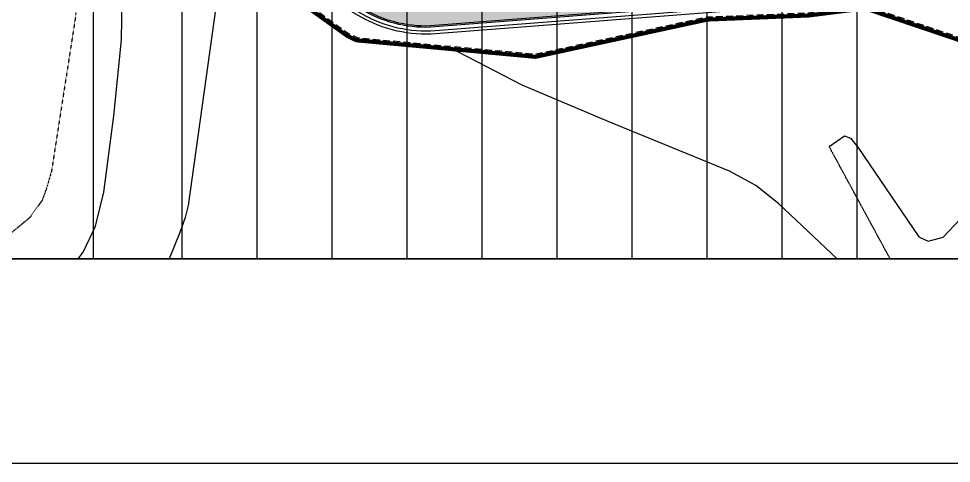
# Model space of a CAD drawing. Extents: x 152195838 to 160350639, y 364657247 to 370318102.
# Drawn here: x 158828992 to 158965834, y 364866969 to 364932243 of the extents above; entities that cross this region are included whole.
import ezdxf
from ezdxf.xclip import XClip

# ---------------------------------------------------------------- set-up
doc = ezdxf.new("R2010")
doc.units = 0
doc.header["$MEASUREMENT"] = 0
for name, pattern in [('5M5', [10, 5, -5]), ('AAA004', [3, 2, -1]), ('DIVIDEX2', [2.5, 1, -0.5, 0, -0.5, 0, -0.5]), ('PHANTOM2', [1.25, 0.625, -0.125, 0.125, -0.125, 0.125, -0.125]), ('사무실2종$0$ACAD_ISO04W100', [30, 24, -3, 0, -3])]:
    doc.linetypes.add(name, pattern=pattern)
doc.layers.get('0').update_dxf_attribs({"linetype": 'CONTINUOUS'})
for name, color, linetype in [('0 구역계(부지)', 5, 'PHANTOM2'), ('4A.TEC SITE', 1, 'DIVIDEX2'), ('4A.TEC 주차 확장형', 8, 'CONTINUOUS'), ('B0014111', 7, 'CONTINUOUS'), ('F0017111', 30, 'CONTINUOUS'), ('F0027217', 7, 'CONTINUOUS'), ('F0037221', 7, 'CONTINUOUS'), ('F0037223', 7, '5M5'), ('㈜SE&C 패턴 1', 8, 'CONTINUOUS')]:
    doc.layers.add(name, color=color, linetype=linetype)
doc.layers.add('DEFPOINT', color=135, linetype='CONTINUOUS', plot=False)

# ---------------------------------------------------------------- blocks, each defined once
blk = doc.blocks.new('dwgE1B8')
at = {"layer": 'B0014111', "flags": 128}
blk.add_lwpolyline([(1054490, 904419), (1048747, 901176), (1042015, 913084), (1047325, 916081), (1066750, 927049), (1073481, 915141)], close=True, dxfattribs=at)
at = {"layer": 'F0017111', "flags": 128}
for points in [[(1042958, 888585), (1041501, 892335), (1036443, 910998), (1035216, 914338), (1033432, 916866), (1028878, 921488), (1020284, 929580), (1016925, 932304), (1013059, 934410), (995227, 941675), (982618, 947002), (973198, 951902), (972573, 952278)], [(908230, 913061), (913218, 916675), (915654, 918910), (918243, 922520), (920054, 926336), (921250, 931328), (922743, 942522), (923837, 953662), (923939, 959876), (923452, 962839), (922575, 965430), (920971, 967653), (916309, 971739), (898308, 985796)]]:
    blk.add_lwpolyline(points, dxfattribs=at)
at = {"layer": 'F0037221', "flags": 128}
for points in [[(938838, 967057), (938851, 966934), (933614, 929327), (933172, 927583), (932401, 925403), (930044, 919531), (929342, 918267), (928484, 916771), (918367, 908010), (873211, 882201), (872110, 881830)], [(1027668, 938025), (1029940, 939560), (1030784, 939229), (1031887, 937886), (1040852, 924752), (1042181, 924099), (1044378, 924698), (1057185, 938196), (1059078, 939749), (1078659, 944362), (1098489, 947340), (1104676, 947570), (1113728, 945864), (1117201, 944671), (1122012, 942845), (1127823, 940389), (1133110, 937884), (1137291, 935853), (1141792, 933707), (1144030, 932433), (1150923, 929173), (1155178, 927478)]]:
    blk.add_lwpolyline(points, dxfattribs=at)
at = {"layer": 'F0037223', "flags": 128}
for points in [[(874014, 898240), (873625, 898430), (867494, 907491), (862359, 908494), (859831, 912214), (860388, 917053), (860248, 918720), (838168, 957428), (813570, 997897), (807418, 1009017), (807583, 1009536), (815703, 1013814), (816374, 1013931), (817134, 1013702), (826104, 997141), (826640, 996825), (827944, 997026), (858045, 1015415), (858864, 1015478), (859443, 1015412), (860299, 1012133), (860822, 1009795), (861566, 1007401), (866023, 1000832), (869357, 997735), (886126, 987547), (889918, 984646), (914724, 962555), (916102, 961305), (916899, 960315), (917249, 959222), (917147, 957354), (913570, 934365), (912809, 931747), (912166, 930051), (910399, 927583), (879347, 901821), (874014, 898240)], [(1284882, 905928), (1269581, 921732), (1259569, 931991), (1258742, 932437), (1256529, 932519), (1215977, 921268), (1183725, 911671), (1165414, 907102), (1163189, 907021), (1161193, 907435), (1157706, 908657), (1104526, 929147), (1098474, 931207), (1097020, 931520), (1092954, 932278), (1067382, 928835), (1063397, 928093), (1060087, 927417), (1043784, 916640), (1041995, 916496), (1040680, 916927), (1039401, 917852), (1037889, 919199), (1027668, 938025)]]:
    blk.add_lwpolyline(points, dxfattribs=at)
blk = doc.blocks.new('zw$C900')
at = {"layer": '0 구역계(부지)', "linetype": 'AAA004', "ltscale": 500, "flags": 128}
blk.add_lwpolyline([(-78576, -83230), (-84358, -81321), (-100487, -75984), (-109941, -75633), (-142159, -85468), (-161435, -88757), (-252852, -90934), (-260151, -93736), (-271129, -102323), (-291575, -111577), (-291456, -113105), (-292591, -125163), (-292605, -129353), (-292051, -132630), (-291060, -134530), (-289085, -141318), (-289168, -144287), (-285317, -146399), (-285092, -151580), (-282702, -162240), (-272700, -185724), (-265309, -192985), (-216758, -218936), (-205440, -225775), (-188949, -237591), (-187640, -238240), (-161500, -240648), (-136284, -235184), (-121462, -234588), (-113066, -233536), (-95241, -239556), (-74880, -238437)], close=True, dxfattribs=at)
at = {"layer": '4A.TEC SITE', "color": 10, "linetype": '사무실2종$0$ACAD_ISO04W100', "ltscale": 300, "const_width": 600}
blk.add_lwpolyline([(-265548, -193310), (-216956, -219284), (-205660, -226110), (-189156, -237935), (-187750, -238631), (-161475, -241052), (-136234, -235582), (-121429, -234987), (-113107, -233944), (-95296, -239959), (-74470, -238816), (-74470, -238816), (-78183, -82939), (-78183, -82939)], dxfattribs=at)
blk = doc.blocks.new('zw$CACE')
at = {"layer": 'B0014111', "flags": 128}
blk.add_lwpolyline([(-12260, -22630), (-18003, -25873), (-24735, -13965), (-19425, -10967), (0, 0), (6731, -11907)], close=True, dxfattribs=at)
blk = doc.blocks.new('dwg7F0D')
at = {"layer": '㈜SE&C 패턴 1'}
h = blk.add_hatch(dxfattribs=at)
h.set_pattern_fill('ANSI31', color=253, scale=50, angle=270, style=0)
h.set_pattern_definition([(270, (-8024776.9, 2428035.83), (274.963066, 1e-11), [158.75, -317.5]), (30, (-8024776.9, 2428035.83), (-137.481533, 238.125), [158.75, -317.5]), (330, (-8024776.9, 2427877.08), (137.481533, 238.125), [158.75, -317.5])])
h.paths.add_polyline_path([(233569, 62815, 0.1501926), (243773, 60524), (283601, 63612), (304356, 65220, -0.0295859), (306744, 65264), (315770, 64894), (316081, 72488), (307055, 72858, 0.0295859), (303769, 72798), (283014, 71189), (243186, 68102, -0.1501926), (237339, 69414), (219846, 79405), (216076, 72806), (233569, 62815)])
at = {"flags": 128}
for points in [[(344102, 63533), (305671, 65108, 0.0295859), (305435, 65103), (283617, 63412), (243789, 60325, -0.1501926), (233470, 62641), (158508, 105457, -0.1700758), (150706, 114444), (137392, 147974), (134259, 151520), (130457, 153603)], [(344097, 63734), (305679, 65308, 0.0295859), (305419, 65303), (283601, 63612), (243773, 60524, -0.1501926), (233569, 62815), (158607, 105631, -0.1700758), (150892, 114518), (137565, 148080), (134385, 151679), (130463, 153827)], [(344061, 62534), (305630, 64109, 0.0295859), (305512, 64106), (283694, 62415), (243866, 59328, -0.1501926), (232974, 61773), (158012, 104589, -0.1700758), (149777, 114075), (136527, 147443), (133625, 150727), (130425, 152480)], [(344079, 62984), (305648, 64558, 0.0295859), (305477, 64555), (283659, 62864), (243831, 59777, -0.1501926), (233197, 62163), (158235, 104980, -0.1700758), (150195, 114241), (136917, 147682), (133910, 151084), (130641, 152874)]]:
    blk.add_lwpolyline(points, format="xyb", dxfattribs=at)
blk = doc.blocks.new('A$C111325cc')
at = {"layer": 'DEFPOINT'}
for p, q in [((136276, 244000), (136276, 0)), ((149276, 244000), (149276, 0)), ((160276, 244000), (160276, 0)), ((171276, 244000), (171276, 0)), ((182276, 244000), (182276, 0)), ((193276, 244000), (193276, 0)), ((204276, 244000), (204276, 0)), ((215276, 244000), (215276, 0)), ((226276, 244000), (226276, 0)), ((237276, 244000), (237276, 0)), ((248276, 244000), (248276, 0))]:
    blk.add_line(p, q, dxfattribs=at)

msp = doc.modelspace()

# ---------------------------------------------------------------- linework, layer by layer
at = {"layer": 'DEFPOINT', "color": 5}
msp.add_lwpolyline([(159090639.3792, 364866968.7306), (158670639.3792, 364866968.7306), (158670639.3792, 365163968.7306), (159090639.3792, 365163968.7306)], close=True, dxfattribs=at)
at = {"layer": 'DEFPOINT'}
for points in [[(158703670.7345, 365140968.7306), (159028639.3792, 365140968.7306), (159028639.3792, 364896968.7306), (158703670.7345, 364896968.7306)], [(158719833.8928, 365124805.5723), (159028639.3792, 365124805.5723), (159028639.3792, 364896968.7306), (158719833.8928, 364896968.7306)]]:
    msp.add_lwpolyline(points, close=True, dxfattribs=at)

# ---------------------------------------------------------------- block references
ref = msp.add_blockref('zw$C900', (159066294.1963, 365167692.3902))
XClip(ref).set_block_clipping_path([(-346460.3034774065, -270723.6596112251), (-37654.8170775175, -42886.8178880215)])
ref = msp.add_blockref('dwg7F0D', (158646294.1963, 364870692.3902))
XClip(ref).set_block_clipping_path([(73539.6965211034, 26276.3403887749), (382345.1829209924, 254113.1821119785)])
at = {"layer": '4A.TEC 주차 확장형'}
ref = msp.add_blockref('zw$CACE', (158986983.9236, 364902517.9126), dxfattribs=at)
XClip(ref).set_block_clipping_path([(-267150.0308491886, -5549.1819975376), (41655.4555507004, 222287.659725666)])
at = {"layer": 'DEFPOINT'}
msp.add_blockref('A$C111325cc', (158703670.7413, 364896968.7328), dxfattribs=at)
at = {"layer": 'F0027217'}
ref = msp.add_blockref('dwgE1B8', (157920233.8627, 363975469.3043), dxfattribs=at)
XClip(ref).set_block_clipping_path([(799600.0300630033, 921499.4263451695), (1108405.5164628923, 1149336.2680683732)])

doc.saveas('drawing.dxf')
